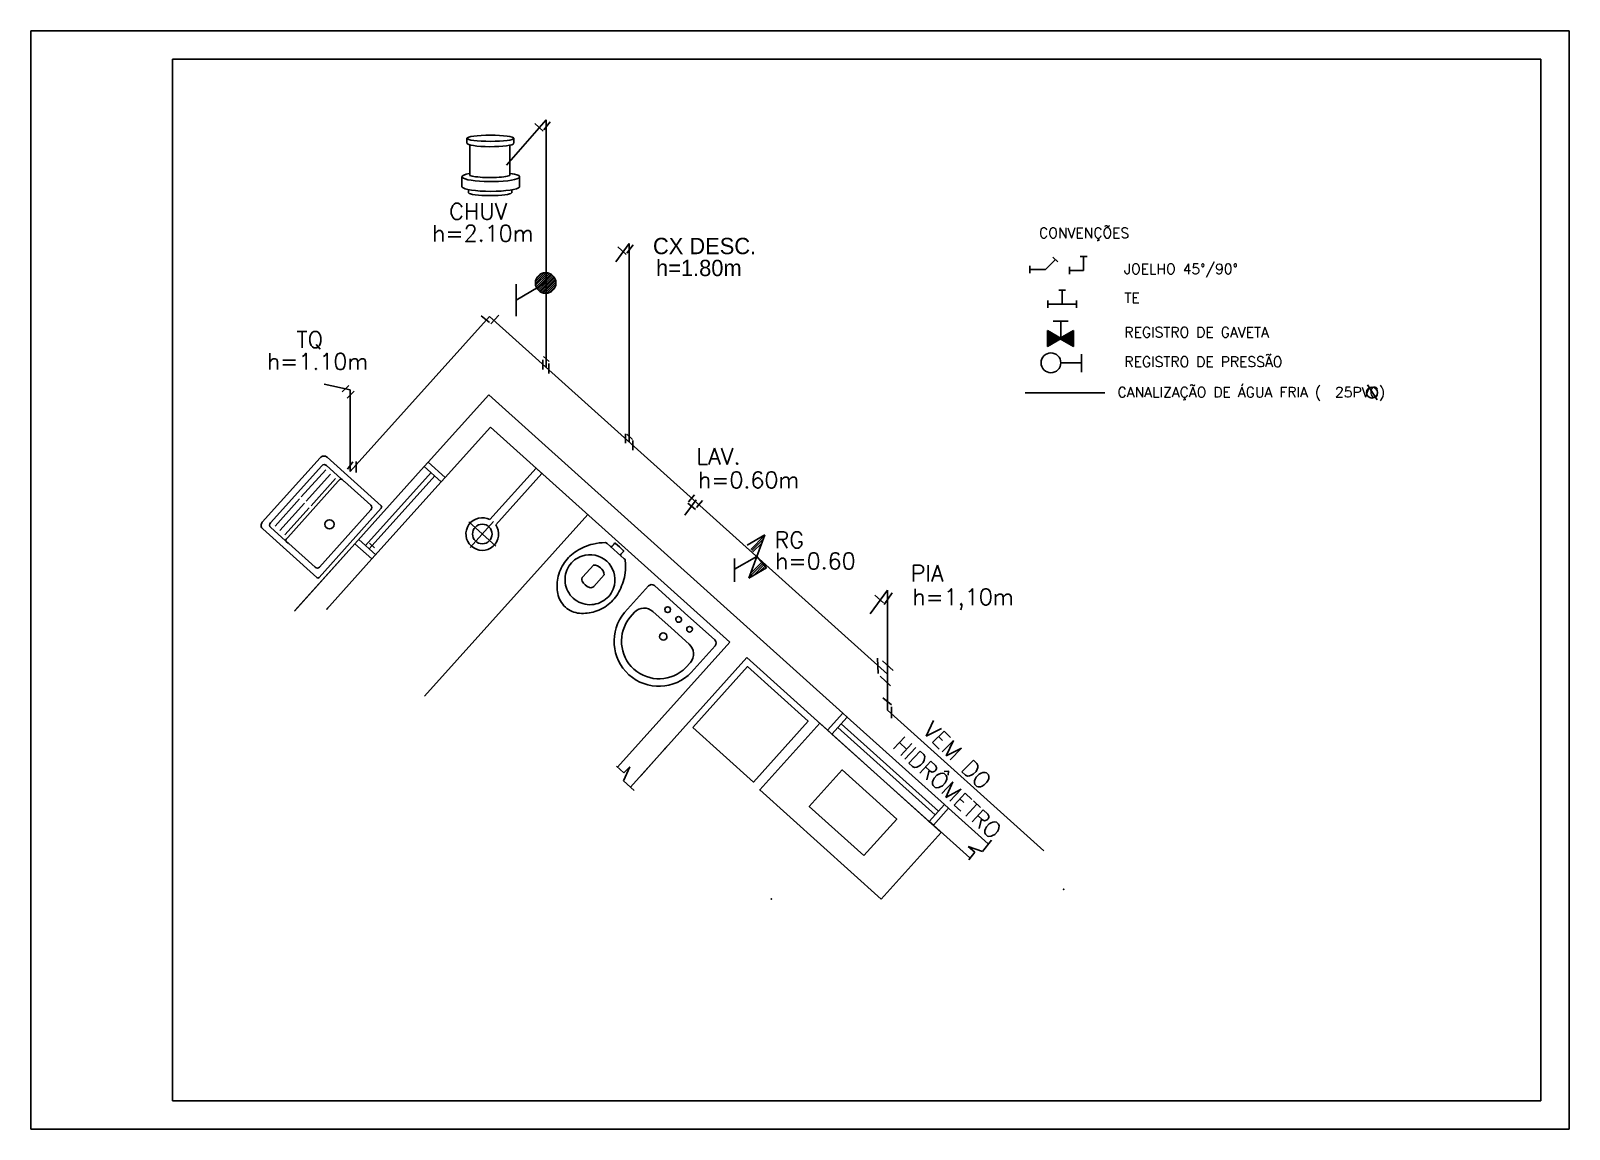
# Model space of a CAD drawing. Extents: x -6702 to 814, y 5971 to 8281.
# Drawn here: x -574 to 782, y 6030 to 6998 of the extents above; entities that cross this region are included whole.
import ezdxf

# ---------------------------------------------------------------- set-up
doc = ezdxf.new("R2010")
doc.units = 0
doc.header["$LTSCALE"] = 30
doc.header["$MEASUREMENT"] = 0
doc.linetypes.add('ACAD_ISO03W100', pattern=[30, 12, -18])
doc.linetypes.add('TRACEJAD', pattern=[1, 0.3, -0.4, 0.3])
doc.layers.get('0').update_dxf_attribs({"color": 1, "linetype": 'CONTINUOUS'})
doc.layers.get('DEFPOINTS').update_dxf_attribs({"linetype": 'CONTINUOUS'})
for name, color, linetype in [('AGUA', 2, 'CONTINUOUS'), ('BEIRAL', 7, 'TRACEJAD'), ('COTA', 1, 'CONTINUOUS'), ('EQUIP', 7, 'CONTINUOUS'), ('EQUIP_I', 1, 'CONTINUOUS'), ('ESQUADRIA', 2, 'CONTINUOUS'), ('ESTEREOGRAMA', 7, 'CONTINUOUS'), ('FOLHA', 7, 'CONTINUOUS'), ('HID1', 7, 'CONTINUOUS'), ('HID3', 2, 'CONTINUOUS'), ('ISOMETRI', 5, 'CONTINUOUS'), ('LAYER12', 3, 'CONTINUOUS'), ('LINVISTA', 13, 'CONTINUOUS'), ('PAREDES', 3, 'CONTINUOUS'), ('REG60-100', 1, 'CONTINUOUS')]:
    doc.layers.add(name, color=color, linetype=linetype)
doc.styles.add('REGUA100', font='simplex.shx')
doc.styles.add('REGUA60', font='simplex.shx')
doc.styles.add('REGUA80', font='simplex.shx')
doc.styles.add('ROMAN', font='ROMAN')

# ---------------------------------------------------------------- blocks, each defined once
blk = doc.blocks.new('SAT13S_2')
at = {"layer": 'EQUIP', "color": 0, "linetype": 'ByBlock'}
blk.add_lwpolyline([(-26.5, -48.5), (26.5, -48.5, 0.414214), (29.5, -45.5), (29.5, -1, 0.414214), (28.5, 0), (-28.5, 0, 0.414214), (-29.5, -1), (-29.5, -45.5, 0.414214)], format="xyb", close=True, dxfattribs=at)
at = {"layer": 'EQUIP_I'}
for points in [[(25.5, -27.69), (25.5, -6, 0.414214), (23.5, -4), (-23.5, -4, 0.414214), (-25.5, -6), (-25.5, -27.69)], [(-25.5, -27.84), (-25.5, -29.65, 0.414214), (-24.5, -30.65), (-23.25, -30.65), (23.1, -30.65), (24.5, -30.65, 0.414214), (25.5, -29.65), (25.5, -27.84)], [(-25.5, -30.5), (-25.5, -42.5, 0.414214), (-23.5, -44.5)], [(-23.5, -44.5), (23.5, -44.5, 0.414214), (25.5, -42.5), (25.5, -30.5, 0.414214)], [(-23.25, -33.03), (-0.9, -33.03, 0.414214)], [(-23.25, -37.03), (-0.9, -37.03, 0.414214)], [(0.75, -33.03), (23.1, -33.03, 0.414214)], [(0.75, -37.03), (23.1, -37.03, 0.414214)], [(-23.25, -41.03), (-0.9, -41.03, 0.414214)], [(0.75, -41.03), (23.1, -41.03, 0.414214)]]:
    blk.add_lwpolyline(points, format="xyb", dxfattribs=at)
blk.add_circle((0, -17), 2.8, dxfattribs=at)
blk = doc.blocks.new('SAP7S__2')
at = {"layer": 'EQUIP', "color": 0, "linetype": 'ByBlock'}
blk.add_lwpolyline([(-4.36, -13), (-6.93, -13), (-7.45, -13, 0.207706), (-8.2, -13.3, 0.059368), (-13.2, -19, 0.082654), (-17.8, -29, 0.104255), (-18.65, -39, 0.107708), (-15.25, -49, 0.088187), (-9, -56, 0.163426), (0, -59, 0.163426), (9, -56, 0.088187), (15.25, -49, 0.107708), (18.65, -39, 0.104255), (17.8, -29, 0.082654), (13.2, -19, 0.059368), (8.2, -13.3, 0.207706), (7.45, -13), (6.93, -13), (4.36, -13, -0.380199), (3.6, -12.2), (3.6, -11.1, -0.087349), (3.7, -10.7, 0.172037), (3.7, -9.83, 0.102747), (3.57, -9.63, 0.167994), (3.15, -9.5), (0, -9.5), (-3.15, -9.5, 0.167994), (-3.57, -9.63, 0.102747), (-3.7, -9.83, 0.172037), (-3.7, -10.7, -0.087349), (-3.6, -11.1), (-3.6, -12.2, -0.380199)], format="xyb", close=True, dxfattribs=at)
at = {"layer": 'EQUIP_I'}
blk.add_line((4.36, -13), (-4.36, -13), dxfattribs=at)
for points in [[(0, -21.2, -0.268395), (13.35, -29, -0.179674), (15.1, -39, -0.170707), (10, -48.05, -0.179561), (0, -51.75, -0.179561), (-10, -48.05, -0.170707), (-15.1, -39, -0.179674), (-13.35, -29, -0.268395)], [(-3, -40.25, 0.183333), (3, -40.25, 0.302776), (4.45, -38), (4.45, -28.4, 0.370787), (-4.45, -28.4), (-4.45, -38, 0.302776)]]:
    blk.add_lwpolyline(points, format="xyb", close=True, dxfattribs=at)
blk = doc.blocks.new('SAL60CS2')
at = {"layer": 'EQUIP', "color": 0, "linetype": 'ByBlock'}
blk.add_lwpolyline([(-27.5, -24.45), (-27.5, -2.6, -0.369445), (-24.9, 0), (0, 0), (24.9, 0, -0.369445), (27.5, -2.6), (27.5, -24.45, -0.40213), (0, -51, -0.40213)], format="xyb", close=True, dxfattribs=at)
at = {"layer": 'EQUIP_I'}
for points in [[(0, -3.75, 1), (0, -7.25, 1)], [(0, -12.4), (14.9, -12.4, -0.410423), (23, -20.29), (23, -24.36, -0.401806), (0, -46.4, -0.401806), (-23, -24.36), (-23, -20.29, -0.410423), (-14.9, -12.4)], [(0, -21.75, 1), (0, -17.25, 1)]]:
    blk.add_lwpolyline(points, format="xyb", close=True, dxfattribs=at)
for centre in [(-9, -5.5), (9, -5.5)]:
    blk.add_circle(centre, 1.75, dxfattribs=at)
blk = doc.blocks.new('SACHS__2')
at = {"layer": 'EQUIP', "color": 0, "linetype": 'ByBlock'}
for p, q in [((42.29, 2.4), (0, 2.4)), ((0, 2.4), (0, -2.4)), ((42.29, -2.4), (0, -2.4))]:
    blk.add_line(p, q, dxfattribs=at)
blk.add_arc((52, 0), 10, 193.88654, 166.11346, dxfattribs=at)
at = {"layer": 'EQUIP_I'}
for p, q in [((52, 11.2), (52, -11.2)), ((41.6, 0), (63.2, 0))]:
    blk.add_line(p, q, dxfattribs=at)
blk.add_circle((52, 0), 6, dxfattribs=at)
blk = doc.blocks.new('ESCR0')
at = {"color": 3, "linetype": 'Continuous', "ltscale": 1.968504}
for p, q in [((-2.04, 1.47, -82.68), (-2.04, 1.02, -82.68)), ((2.29, 1.01, -82.68), (2.29, 1.47, -82.68)), ((-1.76, 0.83, -82.68), (-1.76, -1.96, -82.68)), ((1.93, 0.84, -82.68), (1.93, -1.95, -82.68)), ((-2.5, -2.09, -82.68), (-2.51, -3.03, -82.68)), ((-1.83, -1.79, -82.68), (-1.76, -1.78, -82.68)), ((2.8, -3.03, -82.68), (2.81, -2.15, -82.68))]:
    blk.add_line(p, q, dxfattribs=at)
at = {"color": 1, "linetype": 'Continuous', "ltscale": 1.968504}
for p, q in [((-1.54, -2.02, -82.68), (-1.76, -1.96, -82.68)), ((1.79, -2, -82.68), (1.93, -1.95, -82.68)), ((-1.88, -3.56, -82.68), (-1.88, -3.26, -82.68)), ((2.1, -3.56, -82.68), (2.1, -3.28, -82.68))]:
    blk.add_line(p, q, dxfattribs=at)
at = {"color": 3, "linetype": 'Continuous', "ltscale": 1.968504}
blk.add_arc((1.96, -3.53, -82.68), 1.74, 63.1794, 90.6074, dxfattribs=at)
for centre, major_axis, ratio, start_param, end_param in [((0.13, 1.47), (-2.17, 0), 0.129253, 3.141593, 9.424778), ((0.13, 1.02), (-2.17, 0), 0.149654, 6.283382, 9.378987), ((0.17, -2.08), (-2.66, 0), 0.166665, 5.565408, 9.670302), ((0.16, -2.98), (-2.66, 0), 0.166665, 6.383879, 9.325736)]:
    blk.add_ellipse(centre, major_axis=major_axis, ratio=ratio, start_param=start_param, end_param=end_param, dxfattribs=at)
at = {"color": 1, "linetype": 'Continuous', "ltscale": 1.968504}
for centre, major_axis, ratio, start_param, end_param in [((0.09, -1.9), (-1.85, 0), 0.136012, 6.769997, 9.03408), ((0.1, -3.54), (-1.99, 0), 0.140742, 6.335752, 9.372599)]:
    blk.add_ellipse(centre, major_axis=major_axis, ratio=ratio, start_param=start_param, end_param=end_param, dxfattribs=at)

msp = doc.modelspace()

# ---------------------------------------------------------------- hatches: boundary and pattern name
at = {"layer": 'HID1'}
h = msp.add_hatch(dxfattribs=at)
h.set_pattern_fill('_U', color=256, scale=1.2, style=0, pattern_type=0)
h.set_pattern_definition([(0, (-1114.1493, 8367.2504), (0, 1.2), [])])
h.paths.add_polyline_path([(344.995, 6733.449), (333.907, 6727.047), (333.907, 6726.609), (334.286, 6726.39), (333.528, 6725.952), (344.995, 6719.331)])
h.paths.add_polyline_path([(322.06, 6733.449), (322.06, 6719.331), (333.528, 6725.952), (332.77, 6726.39), (333.528, 6726.828)])

# ---------------------------------------------------------------- linework, layer by layer
at = {"layer": 'AGUA', "linetype": 'Continuous', "ltscale": 6.299213}
msp.add_line((-275.6, 6546.064), (-271.089, 6542.01), dxfattribs=at)
at = {"layer": 'BEIRAL', "color": 1, "linetype": 'ACAD_ISO03W100', "ltscale": 2}
for p in [(-312.745, 6488.189), (336.34, 6240.981), (78.76, 6232.287)]:
    msp.add_point(p, dxfattribs=at)
at = {"layer": 'COTA'}
msp.add_line((604.078, 6685.51), (612.702, 6672.333), dxfattribs=at)
at = {"layer": 'COTA', "linetype": 'ByBlock', "ltscale": 2}
msp.add_line((231.252, 6315.783, -86.399), (235.001, 6312.414, -86.399), dxfattribs=at)
at = {"layer": 'COTA'}
msp.add_circle((608.136, 6678.753), 4.805, dxfattribs=at)
at = {"layer": 'DEFPOINTS', "color": 0, "linetype": 'ByBlock', "ltscale": 2}
for p in [(-170.364, 6676.758), (-168.847, 6648.288), (-168.847, 6648.288), (-45.06, 6564.134), (258.232, 6270.336), (258.232, 6270.336)]:
    msp.add_point(p, dxfattribs=at)
at = {"layer": 'EQUIP', "color": 0, "linetype": 'ByBlock'}
msp.add_line((-227.067, 6411.181), (-83.169, 6571.28), dxfattribs=at)
at = {"layer": 'EQUIP_I'}
for points in [[(9.423, 6383.629), (62.972, 6335.498), (111.102, 6389.047), (57.553, 6437.177)], [(175.543, 6232.259), (228.486, 6291.163), (121.388, 6387.423), (68.445, 6328.519)], [(160.309, 6270.727), (189.187, 6302.856), (140.993, 6346.173), (112.115, 6314.044)]]:
    msp.add_lwpolyline(points, close=True, dxfattribs=at)
at = {"layer": 'ESQUADRIA'}
for p, q in [((-288.282, 6545.564, -161.825), (-227.158, 6613.57, -161.825)), ((-278.915, 6543.922), (-221.16, 6608.18)), ((-275.703, 6541.034), (-217.947, 6605.292)), ((-273.289, 6532.088), (-212.164, 6600.094)), ((-284.913, 6549.312, 75.426), (-269.92, 6535.836, 75.426)), ((231.252, 6315.783), (145.575, 6392.791)), ((217.776, 6300.79), (132.098, 6377.797)), ((223.07, 6306.68), (137.393, 6383.687)), ((225.958, 6309.893), (140.28, 6386.9))]:
    msp.add_line(p, q, dxfattribs=at)
at = {"layer": 'ESQUADRIA', "elevation": -161.825, "flags": 128}
msp.add_lwpolyline([(-208.795, 6603.842), (-212.164, 6600.094), (-227.158, 6613.57), (-223.789, 6617.319)], dxfattribs=at)
at = {"layer": 'ESQUADRIA', "flags": 128}
for points in [[(141.826, 6396.16), (145.575, 6392.791), (132.098, 6377.797), (128.35, 6381.166)], [(235, 6312.414), (231.252, 6315.783), (217.776, 6300.79), (221.524, 6297.421)]]:
    msp.add_lwpolyline(points, dxfattribs=at)
at = {"layer": 'ESTEREOGRAMA'}
for p, q in [((-119.804, 6919.054, -45.486), (-154.762, 6879.187)), ((-122.34, 6909.029), (-129.82, 6915.791)), ((-116.3, 6917.288), (-121.751, 6910.178)), ((-119.804, 6701.125, -45.486), (-119.804, 6919.054, -45.486)), ((-46.676, 6810.126, -45.486), (-58.321, 6794.023)), ((-49.226, 6800.552), (-56.706, 6807.314)), ((-43.186, 6808.81), (-48.637, 6801.7)), ((-46.676, 6709.326, -45.486), (-46.676, 6810.126, -45.486)), ((-46.676, 6810.126, -45.486), (-46.676, 6709.326, -45.486)), ((-46.676, 6635.397, -45.486), (-46.676, 6810.126, -45.486)), ((-292.505, 6609.12), (-169.59, 6745.873)), ((-169.683, 6740.418), (-177.089, 6746.447)), ((-169.59, 6745.873, -45.486), (181.125, 6430.648, -45.486)), ((-168.586, 6739.322), (-161.454, 6746.995)), ((-122.636, 6707.687), (-122.636, 6699.065)), ((-117.034, 6706.023), (-122.182, 6710.562)), ((-117.337, 6704.359), (-117.337, 6695.586)), ((-292.505, 6681.12), (-315.399, 6686.272)), ((-299.632, 6679.406), (-293.838, 6684.896)), ((-288.943, 6680.105), (-295.237, 6673.817)), ((-292.505, 6681.12), (-292.505, 6609.12)), ((-49.868, 6642.491), (-49.868, 6634.02)), ((-43.811, 6637.499), (-48.657, 6642.037)), ((-43.357, 6636.591), (-43.357, 6627.969)), ((-290.168, 6617.63), (-295.015, 6611.336)), ((-287.26, 6608.43), (-287.26, 6618.114)), ((12.529, 6584.112, -45.486), (2.477, 6570.599)), ((5.029, 6581.188), (11.888, 6575.635)), ((5.738, 6582.37), (10.942, 6588.514)), ((12.834, 6577.525), (18.038, 6583.669)), ((181.125, 6504.577, -45.486), (165.958, 6483.802)), ((177.458, 6493.452), (169.977, 6500.213)), ((185.295, 6502.349), (178.171, 6492.028)), ((181.125, 6504.577, -45.486), (181.125, 6398.922, -45.486)), ((172.411, 6444.768), (172.767, 6431.244)), ((176.685, 6442.277), (185.947, 6433.735)), ((174.548, 6428.753), (183.81, 6420.212)), ((184.582, 6403.413), (177.102, 6409.819)), ((184.582, 6401.634), (184.582, 6391.669)), ((181.125, 6398.922, 30.324), (318.992, 6275.007, 30.324))]:
    msp.add_line(p, q, dxfattribs=at)
at = {"layer": 'FOLHA', "color": 1}
for p, q in [((-574.042, 6997.594), (-574.042, 6029.518)), ((781.988, 6997.594), (-574.042, 6997.594)), ((781.988, 6029.518), (781.988, 6997.594)), ((-574.042, 6029.518), (781.988, 6029.518))]:
    msp.add_line(p, q, dxfattribs=at)
at = {"layer": 'FOLHA'}
for p, q in [((-449.042, 6972.594), (-449.042, 6054.518)), ((756.988, 6972.594), (-449.042, 6972.594)), ((756.988, 6054.518), (756.988, 6972.594)), ((-449.042, 6054.518), (756.988, 6054.518))]:
    msp.add_line(p, q, dxfattribs=at)
at = {"layer": 'HID1', "linetype": 'Continuous', "ltscale": 3.149606}
for p, q in [((320.259, 6787.154), (329.073, 6795.967)), ((326.929, 6798.112), (331.218, 6793.823)), ((350.966, 6798.716), (357.032, 6798.716)), ((353.999, 6786.395), (353.999, 6798.716)), ((306.612, 6790.376), (306.612, 6783.931)), ((306.612, 6787.154), (320.259, 6787.154)), ((341.489, 6789.618), (341.489, 6783.173)), ((341.489, 6786.395), (353.999, 6786.395)), ((332.033, 6768.939), (338.098, 6768.939)), ((335.065, 6756.619), (335.065, 6768.939)), ((322.555, 6759.841), (322.555, 6753.396)), ((322.555, 6756.619), (335.065, 6756.619)), ((347.575, 6756.619), (335.065, 6756.619)), ((347.575, 6759.841), (347.575, 6753.396)), ((340.351, 6741.554), (327.083, 6741.554)), ((333.907, 6726.011), (333.907, 6741.554)), ((322.06, 6719.331), (322.06, 6733.449)), ((322.06, 6733.449), (334.286, 6726.39)), ((334.286, 6726.39), (322.06, 6719.331)), ((344.995, 6733.449), (332.77, 6726.39)), ((332.77, 6726.39), (344.995, 6719.331)), ((344.995, 6719.331), (344.995, 6733.449)), ((352.103, 6696.631), (352.103, 6712.553)), ((333.907, 6704.945), (352.103, 6704.945))]:
    msp.add_line(p, q, dxfattribs=at)
at = {"layer": 'HID1', "color": 2, "linetype": 'Continuous', "ltscale": 3.937008}
for p, q in [((-120.216, 6775.316, -186.114), (-146.266, 6760.276, -186.114)), ((-146.265, 6774.187, -186.114), (-146.266, 6745.984, -186.114)), ((46.368, 6532.518), (46.377, 6511.929)), ((65.907, 6534.286), (46.372, 6523))]:
    msp.add_line(p, q, dxfattribs=at)
at = {"layer": 'HID1', "linetype": 'Continuous', "ltscale": 7.874016}
msp.add_line((372.718, 6678.541), (302.376, 6678.541), dxfattribs=at)
at = {"layer": 'HID1', "linetype": 'Continuous', "ltscale": 3.149606}
msp.add_circle((325.187, 6704.971), 8.719, dxfattribs=at)
at = {"layer": 'HID3'}
for p, q in [((57.13, 6445.179), (128.35, 6381.166)), ((269.812, 6281.125), (235.001, 6312.414)), ((235.001, 6312.414), (269.812, 6281.125)), ((253.532, 6268.652), (221.524, 6297.421)), ((253.532, 6268.652), (221.524, 6297.421)), ((221.524, 6297.421), (253.532, 6268.652)), ((258.001, 6273.828), (252.163, 6278.666)), ((252.163, 6278.666), (264.974, 6274.178)), ((264.974, 6274.178), (272.847, 6284.368)), ((252.752, 6267.035), (258.001, 6273.828))]:
    msp.add_line(p, q, dxfattribs=at)
msp.add_point((-14.983, 6364.948), dxfattribs=at)
at = {"layer": 'ISOMETRI', "color": 51, "linetype": 'Continuous', "ltscale": 3.937008}
msp.add_line((-237.283, 6601.171, 136.457), (-237.283, 6601.171, 318.401), dxfattribs=at)
at = {"layer": 'LAYER12', "color": 1, "linetype": 'TRACEJAD', "ltscale": 3.937008}
for p, q in [((72.952, 6553.326), (57.442, 6544.155)), ((65.907, 6534.286), (72.952, 6553.326)), ((65.907, 6534.286), (58.862, 6515.247)), ((58.862, 6515.247), (74.37, 6524.419)), ((74.37, 6524.419), (65.907, 6534.286))]:
    msp.add_line(p, q, dxfattribs=at)
at = {"layer": 'LAYER12', "color": 1, "linetype": 'Continuous', "ltscale": 3.937008}
msp.add_circle((-120.216, 6775.316, -186.114), 9.025, dxfattribs=at)
at = {"layer": 'LINVISTA', "linetype": 'Continuous', "ltscale": 3.149606}
for p, q in [((-129.227, 6774.797), (-119.698, 6784.325)), ((-129.156, 6776.555), (-121.457, 6784.255)), ((-129.017, 6773.318), (-118.218, 6784.117)), ((-128.62, 6772.026), (-116.926, 6783.72)), ((-128.499, 6778.901), (-123.801, 6783.598)), ((-128.076, 6770.881), (-115.782, 6783.176)), ((-127.407, 6769.862), (-114.763, 6782.508)), ((-126.622, 6768.959), (-113.859, 6781.722)), ((-125.725, 6768.167), (-113.069, 6780.824)), ((-124.714, 6767.491), (-112.391, 6779.812)), ((-123.577, 6766.94), (-111.84, 6778.676)), ((-122.295, 6766.534), (-111.434, 6777.395)), ((-120.828, 6766.311), (-111.212, 6775.928)), ((-119.09, 6766.361), (-111.263, 6774.19)), ((-116.801, 6766.962), (-111.861, 6771.901)), ((60.516, 6540.572, 186.114), (72.771, 6552.834, 186.114)), ((61.49, 6539.437, 186.114), (71.53, 6549.483, 186.114)), ((62.465, 6538.3, 186.114), (70.29, 6546.131, 186.114)), ((59.126, 6515.961, 186.114), (71.233, 6528.076, 186.114)), ((60.366, 6519.314, 186.114), (70.259, 6529.213, 186.114)), ((62.923, 6517.648, 186.114), (72.209, 6526.94, 186.114)), ((68.081, 6520.698, 186.114), (73.181, 6525.804, 186.114)), ((73.238, 6523.747, 186.114), (74.156, 6524.668, 186.114))]:
    msp.add_line(p, q, dxfattribs=at)
at = {"layer": 'LINVISTA'}
msp.add_line((132.099, 6377.797), (217.776, 6300.789), dxfattribs=at)
at = {"layer": 'PAREDES'}
for p, q in [((-223.789, 6617.319, 75.426), (-170.364, 6676.758, 75.426)), ((-170.364, 6676.758), (141.826, 6396.16)), ((-168.847, 6648.288), (-208.795, 6603.842)), ((-208.795, 6603.842), (-168.847, 6648.288)), ((-168.847, 6648.288), (42.136, 6458.656)), ((-168.847, 6648.288), (42.136, 6458.656)), ((-223.789, 6617.319, 75.426), (-208.795, 6603.842, 75.426)), ((-341.706, 6486.125, 75.426), (-288.282, 6545.564, 75.426)), ((-288.282, 6545.564), (-341.215, 6486.672)), ((-288.282, 6545.564, 75.426), (-273.289, 6532.088, 75.426)), ((-313.237, 6487.642), (-273.289, 6532.088)), ((-56.755, 6348.63), (42.136, 6458.656)), ((-45.55, 6330.939), (57.13, 6445.179)), ((57.13, 6445.179), (128.35, 6381.166)), ((141.826, 6396.16), (128.35, 6381.166)), ((-36.16, 6341.386), (-13.058, 6367.09)), ((-57.641, 6349.446), (-51.326, 6343.63)), ((-46.003, 6349.029), (-51.58, 6336.653)), ((-51.326, 6343.63), (-46.003, 6349.029)), ((-51.58, 6336.653), (-42.108, 6327.93)), ((235, 6312.414), (221.524, 6297.421))]:
    msp.add_line(p, q, dxfattribs=at)

# ---------------------------------------------------------------- block references
at = {"layer": 'EQUIP', "yscale": 1.44, "zscale": 1.44}
for name, p, xscale, rotation in [('SAT13S_2', (-292.505, 6546.299), 1.44, 228.0506237971504), ('SACHS__2', (-126.008, 6609.784), -1.44, 48.05062379715041), ('SAP7S__2', (-46.004, 6552.876), -1.44, 318.0506237971504), ('SAL60CS2', (2.272, 6484.656), -1.44, 318.0506237971504)]:
    msp.add_blockref(name, p, dxfattribs=dict(at, xscale=xscale, rotation=rotation))
at = {"layer": 'LAYER12', "color": 51, "linetype": 'Continuous', "ltscale": 0.03125, "xscale": 9.550340073267007, "yscale": 9.550340073267007, "zscale": 9.550340073267007}
msp.add_blockref('ESCR0', (-170.147, 6888.782), dxfattribs=at)

# ---------------------------------------------------------------- texts
at = {"layer": 'REG60-100', "linetype": 'Continuous', "ltscale": 1.574803}
for s, rotation, style, p in [('CHUV', 359.999983, 'REGUA60', (-205.203, 6831.185)), ('h=2.10m', 359.999983, 'REGUA60', (-220.243, 6811.848)), ('CX DESC.', 359.999983, 'ROMAN', (-25.621, 6800.709)), ('h=1.80m', 359.999983, 'ROMAN', (-22.935, 6781.372)), ('TQ', 359.999983, 'REGUA60', (-339.868, 6718.297)), ('h=1.10m', 359.999983, 'REGUA60', (-365.919, 6698.96)), ('LAV.', 359.999983, 'REGUA60', (12.65, 6615.401)), ('h=0.60m', 359.999983, 'REGUA60', (14.005, 6594.576)), ('RG', 359.999983, 'REGUA60', (81.548, 6541.731, 486.912)), ('h=0.60', 359.999983, 'REGUA60', (82.089, 6523.128, 486.912)), ('PIA', 359.999983, 'REGUA60', (201.59, 6512.335)), ('h=1,10m', 359.999983, 'REGUA60', (202.944, 6491.51)), ('VEM DO', 315.330954, 'REGUA60', (211.177, 6379.779)), ('HIDRÔMETRO', 317.065516, 'REGUA60', (184.648, 6366.451))]:
    msp.add_text(s, height=14.4, rotation=rotation, dxfattribs=dict(at, style=style)).set_placement(p)
at = {"layer": 'REG60-100'}
for s, style, p in [('CONVENÇÕES', 'REGUA100', (314.722, 6814.91)), ('JOELHO 45%%d/90%%d', 'REGUA80', (389.597, 6783.201)), ('TE', 'REGUA80', (389.976, 6757.754)), ('REGISTRO DE GAVETA', 'REGUA80', (389.938, 6727.385)), ('REGISTRO DE PRESSÃO', 'REGUA80', (389.938, 6701.393)), ('CANALIZAÇÃO DE ÁGUA FRIA (  25PVC)', 'REGUA80', (383.838, 6674.564))]:
    msp.add_text(s, height=9, dxfattribs=dict(at, style=style)).set_placement(p)

doc.saveas('drawing.dxf')
